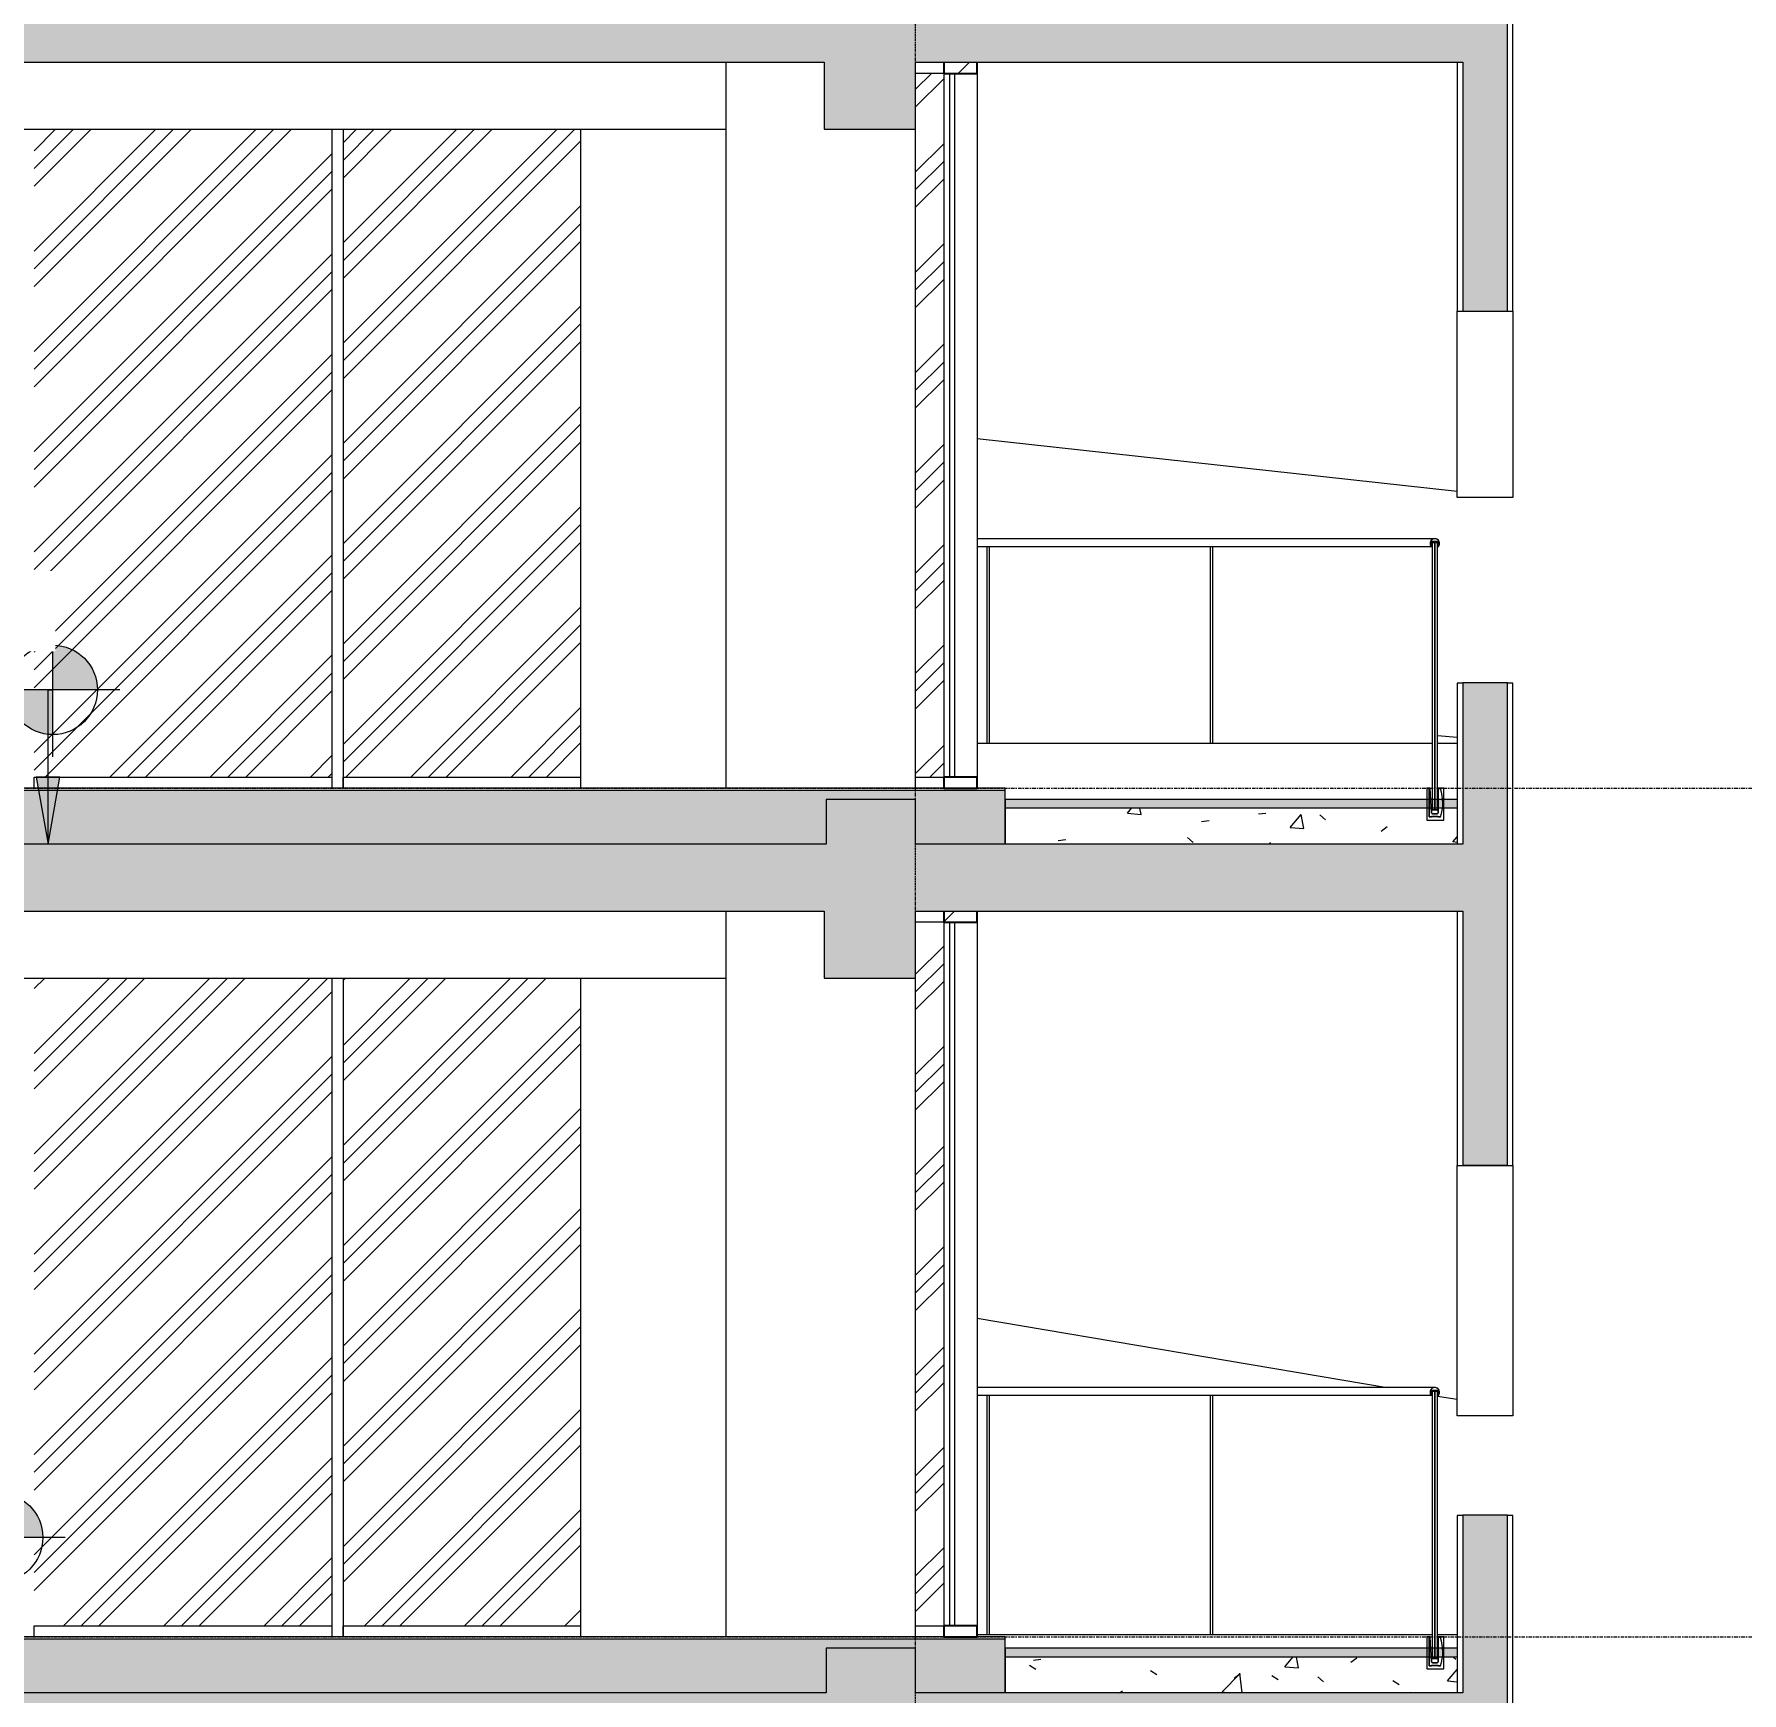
# Model space of a CAD drawing. Header units: millimetres. Extents: x 78096 to 288885, y -20632 to 149556.
# Drawn here: x 237788 to 245434, y 130450 to 137876 of the extents above; entities that cross this region are included whole.
import ezdxf

# ---------------------------------------------------------------- set-up
doc = ezdxf.new("R2010")
doc.units = ezdxf.units.MM
doc.linetypes.add('Centre', pattern=[31.75, 6.35, -4.7625, 15.875, -4.7625])
doc.linetypes.add('Grid Line', pattern=[22.225, 12.7, -3.175, 3.175, -3.175])
for name, color, linetype, lineweight in [('A-DETL', 90, 'Continuous', 9), ('A-DETL-GENF', 92, 'Continuous', 9), ('A-FLOR', 192, 'Continuous', 9), ('A-FLOR-FNSH', 192, 'Continuous', 35), ('A-FLOR-HRAL', 11, 'Continuous', 9), ('A-FLOR-LEVL', 51, 'Continuous', 9), ('A-FLOR-MCUT', 51, 'Continuous', 9), ('A-FLOR-PATT', 8, 'Continuous', 35), ('A-GLAZ-CURT', 52, 'Continuous', 9), ('A-GLAZ-CWMG', 51, 'Continuous', 9), ('A-WALL', 113, 'Continuous', 9), ('A-WALL-FNSH', 113, 'Continuous', 25), ('A-WALL-PATT', 111, 'Continuous', 25), ('G-ANNO-DIMS', 111, 'Continuous', 9), ('I-WALL', 2, 'Continuous', 9), ('S-BEAM', 12, 'Continuous', 9), ('S-COLS', 52, 'Continuous', 9), ('S-GRID', 1, 'Continuous', 9)]:
    doc.layers.add(name, color=color, linetype=linetype, lineweight=lineweight)
doc.styles.add('Arial_5', font='arial.ttf', dxfattribs={"height": 240})
pattern_1 = [(45, (5066.1, 117385), (-224.5064, 224.5064), []), (45, (5145.46, 117385), (0, 449.013), []), (45, (4986.7, 117385), (0, 449.013), [])]
pattern_2 = [(0, (230762.54, 117385), (812.8, 203.2), [33.528, -576.072, 33.528, -576.072, -3251.2]), (0, (230762.54, 117385), (812.8, 203.2), [-1219.2, 33.528, -1185.672, 33.528, -576.072, -1422.4]), (0, (230762.54, 117385), (812.8, 203.2), [-3048, 33.528, -372.872, 33.528, -982.472]), (120, (231067.34, 117486.6), (-582.3764, 602.3054), [33.528, -576.072, 33.528, -3827.272]), (120, (231067.34, 117486.6), (-582.3764, 602.3054), [-643.128, -576.072, 33.528, -1185.672, -2032]), (120, (231067.34, 117486.6), (-582.3764, 602.3054), [-2438.4, 33.528, -576.072, 33.528, -1388.872]), (120, (231067.34, 117486.6), (-582.3764, 602.3054), [-3081.528, -372.872, 33.528, -982.472]), (240, (231168.94, 117893), (-230.4236, -805.5054), [33.528, -576.072, 33.528, -3827.272]), (240, (231168.94, 117893), (-230.4236, -805.5054), [-643.128, -576.072, 33.528, -1185.672, -2032]), (240, (231168.94, 117893), (-230.4236, -805.5054), [-2438.4, 33.528, -576.072, 33.528, -1388.872]), (240, (231168.94, 117893), (-230.4236, -805.5054), [-3081.528, -372.872, 33.528, -982.472])]
pattern_3 = [(50, (230762.54, 117385), (728.737, -63.756), [76.2, -838.2]), (355, (230762.54, 117385), (-140.972, 764.228), [60.96, -670.56]), (100.451, (230823.3, 117379.7), (587.77, 700.467), [64.76, -712.36]), (46.184, (230762.5, 117588.2), (1084.316, -168.17), [114.3, -1257.3]), (96.636, (230852.9, 117574.2), (949.61, 989.71), [97.14, -1068.54]), (351.184, (230762.5, 117588.2), (949.62, 989.7), [91.44, -1005.84]), (21, (230864.14, 117537.4), (606.458, -409.06), [76.2, -838.2]), (326, (230864.14, 117537.4), (247.208, 736.753), [60.96, -670.56]), (71.451, (230914.7, 117503.3), (853.668, 327.685), [64.76, -712.36]), (37.5, (230762.54, 117385), (12.3547, 338.2201), [33.528, -628.904, 33.528, -647.192, -673.1]), (37.5, (230762.54, 117385), (12.3547, 338.2201), [-1343.152, 33.528, -639.572]), (7.5, (230762.54, 117385), (267.279, 400.722), [33.528, -354.584, 33.528, -613.664, -256.54]), (7.5, (230762.54, 117385), (267.279, 400.722), [-1035.304, 33.528, -223.012]), (327.5, (230535.98, 117385), (542.3633, -22.9153), [33.528, -220.472, 33.528, -758.952, -1051.56]), (327.5, (230535.98, 117385), (542.3633, -22.9153), [-1046.48, 33.528, -1018.032]), (317.5, (230434.38, 117385), (592.517, 101.707), [33.528, -296.672, 33.528, -492.76, -746.76]), (317.5, (230434.38, 117385), (592.517, 101.707), [-856.488, 33.528, -713.232])]
pattern_4 = [(45, (5066.1, 117385), (-169.7056, 169.7056), [])]

# ---------------------------------------------------------------- blocks, each defined once
blk = doc.blocks.new('System Panel - Glazed-4387312-TOMH A-A')
at = {"layer": 'A-GLAZ-CURT', "lineweight": 18}
for p, q in [((16214.3, 99700), (16189.3, 99700)), ((16189.3, 99700), (16189.3, 96550)), ((16214.3, 96550), (16214.3, 99700)), ((16189.3, 96550), (16214.3, 96550))]:
    blk.add_line(p, q, dxfattribs=at)
blk = doc.blocks.new('Rectangular Mullion - 50 x 150mm ALUMINIUM-V91-TOMH A-A')
at = {"layer": 'A-GLAZ-CWMG', "lineweight": 25}
for p, q in [((16313.8, 130750), (16163.8, 130750)), ((16163.8, 130750), (16163.8, 130700)), ((16163.8, 130700), (16313.8, 130700)), ((16313.8, 130700), (16313.8, 130750))]:
    blk.add_line(p, q, dxfattribs=at)
blk = doc.blocks.new('Rectangular Mullion - 50 x 150mm ALUMINIUM-4375750-TOMH A-A')
at = {"layer": 'A-GLAZ-CWMG'}
for p, q in [((16163.8, 99700), (16163.8, 96550)), ((16313.8, 99700), (16313.8, 96550))]:
    blk.add_line(p, q, dxfattribs=at)
blk = doc.blocks.new('System Panel - Glazed-V92-TOMH A-A')
at = {"layer": 'A-GLAZ-CURT'}
h = blk.add_hatch(dxfattribs=at)
h.set_pattern_fill('FP_4', color=9, style=0, pattern_type=2)
h.set_pattern_definition(pattern_1)
h.paths.add_polyline_path([(16163.8, 130750), (16163.8, 133900), (16037.9, 133900), (16037.9, 130750)])
blk = doc.blocks.new('System Panel - Glazed-V93-TOMH A-A')
at = {"layer": 'A-GLAZ-CURT'}
h = blk.add_hatch(dxfattribs=at)
h.set_pattern_fill('FP_4', color=9, style=0, pattern_type=2)
h.set_pattern_definition(pattern_1)
h.paths.add_polyline_path([(13538.6, 130750), (14537.9, 130750), (14537.9, 133650), (13474.3, 133650), (13474.3, 130750)])
blk = doc.blocks.new('System Panel - Glazed-V94-TOMH A-A')
at = {"layer": 'A-GLAZ-CURT'}
h = blk.add_hatch(dxfattribs=at)
h.set_pattern_fill('FP_4', color=9, style=0, pattern_type=2)
h.set_pattern_definition(pattern_1)
h.paths.add_polyline_path([(12091.1, 130750), (13424.3, 130750), (13424.3, 133650), (12091.1, 133650), (12091.1, 131245.4)])
blk = doc.blocks.new('Rectangular Mullion - 50 x 150mm ALUMINIUM-4387287-TOMH A-A')
at = {"layer": 'A-GLAZ-CWMG'}
blk.add_line((16037.9, 96550), (16163.8, 96550), dxfattribs=at)
blk = doc.blocks.new('Rectangular Mullion - 50 x 150mm ALUMINIUM-4387288-TOMH A-A')
at = {"layer": 'A-GLAZ-CWMG'}
for p, q in [((13474.3, 96500), (13474.3, 96550)), ((13474.3, 96550), (14537.9, 96550))]:
    blk.add_line(p, q, dxfattribs=at)
blk = doc.blocks.new('Rectangular Mullion - 50 x 150mm ALUMINIUM-V13-TOMH A-A')
at = {"layer": 'A-GLAZ-CWMG'}
for p, q in [((12091.1, 96500), (12091.1, 96550)), ((12091.1, 96550), (13424.3, 96550)), ((13424.3, 96550), (13424.3, 96500))]:
    blk.add_line(p, q, dxfattribs=at)
blk = doc.blocks.new('Rectangular Mullion - 50 x 150mm ALUMINIUM-V14-TOMH A-A')
at = {"layer": 'A-GLAZ-CWMG'}
for p, q in [((13424.3, 99450), (13424.3, 96500)), ((13474.3, 99450), (13474.3, 96500))]:
    blk.add_line(p, q, dxfattribs=at)
blk = doc.blocks.new('Rectangular Mullion - 50 x 150mm ALUMINIUM-V100-TOMH A-A')
at = {"layer": 'A-GLAZ-CWMG', "lineweight": 25}
for p, q in [((16313.8, 134550), (16163.8, 134550)), ((16163.8, 134550), (16163.8, 134500)), ((16313.8, 134500), (16313.8, 134550)), ((16163.8, 134500), (16313.8, 134500))]:
    blk.add_line(p, q, dxfattribs=at)
blk = doc.blocks.new('System Panel - Glazed-V101-TOMH A-A')
at = {"layer": 'A-GLAZ-CURT'}
h = blk.add_hatch(dxfattribs=at)
h.set_pattern_fill('FP_4', color=9, style=0, pattern_type=2)
h.set_pattern_definition(pattern_1)
h.paths.add_polyline_path([(16163.8, 134550), (16163.8, 137700), (16037.9, 137700), (16037.9, 134550)])
blk = doc.blocks.new('System Panel - Glazed-V102-TOMH A-A')
at = {"layer": 'A-GLAZ-CURT'}
h = blk.add_hatch(dxfattribs=at)
h.set_pattern_fill('FP_4', color=9, style=0, pattern_type=2)
h.set_pattern_definition(pattern_1)
h.paths.add_polyline_path([(14537.9, 134550), (14537.9, 137450), (13474.3, 137450), (13474.3, 134550), (14345.9, 134550)])
blk = doc.blocks.new('System Panel - Glazed-V103-TOMH A-A')
at = {"layer": 'A-GLAZ-CURT'}
h = blk.add_hatch(dxfattribs=at)
h.set_pattern_fill('FP_4', color=9, style=0, pattern_type=2)
h.set_pattern_definition(pattern_1)
h.paths.add_polyline_path([(13424.3, 134550), (13424.3, 137450), (12091.1, 137450), (12091.1, 134550), (13135, 134550)])
blk = doc.blocks.new('Rectangular Mullion - 50 x 150mm ALUMINIUM-V117-TOMH A-A')
at = {"layer": 'A-GLAZ-CWMG'}
h = blk.add_hatch(dxfattribs=at)
h.set_pattern_fill('FP_6', color=256, style=0, pattern_type=2)
h.set_pattern_definition(pattern_4)
h.paths.add_polyline_path([(16313.8, 133900), (16313.8, 133950), (16163.8, 133950), (16163.8, 133900)])
at = {"layer": 'A-GLAZ-CWMG', "lineweight": 25}
for p, q in [((16163.8, 133950), (16163.8, 133900)), ((16163.8, 133900), (16313.8, 133900)), ((16313.8, 133900), (16313.8, 133950))]:
    blk.add_line(p, q, dxfattribs=at)
blk = doc.blocks.new('Rectangular Mullion - 50 x 150mm ALUMINIUM-4387290-TOMH A-A')
at = {"layer": 'A-GLAZ-CWMG'}
blk.add_line((16163.8, 103500), (16037.9, 103500), dxfattribs=at)
blk = doc.blocks.new('Rectangular Mullion - 50 x 150mm ALUMINIUM-V118-TOMH A-A')
at = {"layer": 'A-GLAZ-CWMG'}
h = blk.add_hatch(dxfattribs=at)
h.set_pattern_fill('FP_6', color=256, style=0, pattern_type=2)
h.set_pattern_definition(pattern_4)
h.paths.add_polyline_path([(16313.8, 137700), (16313.8, 137750), (16163.8, 137750), (16163.8, 137700)])
at = {"layer": 'A-GLAZ-CWMG', "lineweight": 25}
for p, q in [((16163.8, 137750), (16163.8, 137700)), ((16313.8, 137700), (16313.8, 137750)), ((16163.8, 137700), (16313.8, 137700))]:
    blk.add_line(p, q, dxfattribs=at)
blk = doc.blocks.new('Direct Shape - Basic Wall_500 mm_8361574-4474120-TOMH A-A')
at = {"layer": 'A-WALL', "lineweight": 18}
for p, q in [((14537.9, 137450), (14537.9, 134500)), ((14537.9, 133650), (14537.9, 130700))]:
    blk.add_line(p, q, dxfattribs=at)
blk = doc.blocks.new('Direct Shape - The_HUB-4475815-TOMH A-A')
at = {"layer": 'S-BEAM'}
blk.add_line((4413, 133650), (15187.9, 133650), dxfattribs=at)
blk = doc.blocks.new('Direct Shape - M_Concrete-Rectangular Beam_70x70_8398705-4474834-TOMH A-A')
blk.add_blockref('Direct Shape - The_HUB-4475815-TOMH A-A', (0, 0))
blk = doc.blocks.new('Direct Shape - Floor_300mm_8390652-4474913-TOMH A-A')
at = {"layer": 'A-FLOR', "lineweight": 18}
blk.add_line((18688, 133950), (18688, 134250), dxfattribs=at)
blk = doc.blocks.new('Direct Shape - The_HUB-4475868-TOMH A-A')
at = {"layer": 'S-BEAM'}
blk.add_line((4413, 137450), (15187.9, 137450), dxfattribs=at)
blk = doc.blocks.new('Direct Shape - M_Concrete-Rectangular Beam_70x70_8399594-4475040-TOMH A-A')
blk.add_blockref('Direct Shape - The_HUB-4475868-TOMH A-A', (0, 0))
blk = doc.blocks.new('Direct Shape - Floor_300mm_8391774-4475117-TOMH A-A')
at = {"layer": 'A-FLOR', "lineweight": 18}
blk.add_line((18688, 137750), (18688, 138050), dxfattribs=at)
blk = doc.blocks.new('Railing - 25 mm-V209-TOMH A-A')
at = {"layer": 'A-FLOR-HRAL'}
for p, q in [((17357.9, 115510), (17357.9, 116581.9)), ((17367.9, 116581.9), (17367.9, 115510))]:
    blk.add_line(p, q, dxfattribs=at)
blk = doc.blocks.new('Railing - Railing-4663646-TOMH A-A')
at = {"layer": 'A-FLOR-HRAL'}
for p, q in [((18362.9, 131817), (16313.8, 131817)), ((16313.8, 131781.9), (18346.7, 131781.9)), ((18345.1, 131804), (18343.5, 131804)), ((18347.8, 131782), (18348, 131782)), ((18379, 131781.9), (18375.5, 131781.9)), ((18376.4, 131782), (18376.5, 131782)), ((18379.2, 131781.9), (18379, 131781.9)), ((18326.6, 130700), (18326.4, 130700)), ((18338.7, 130700), (18338.9, 130700)), ((18376.4, 130696), (18376.6, 130696)), ((18376.4, 130694), (18376.6, 130694)), ((18378.2, 130698), (18378.4, 130698)), ((18378.2, 130694), (18378.4, 130694)), ((18378.9, 130700), (18378.7, 130700)), ((18381.7, 130698), (18381.8, 130698)), ((18381.7, 130696), (18381.8, 130696)), ((18384, 130700), (18384.2, 130700))]:
    blk.add_line(p, q, dxfattribs=at)
at = {"layer": 'A-FLOR-HRAL', "lineweight": 18}
for p, q in [((18346.9, 131781.9), (18346.9, 131802.5)), ((18347.1, 131803.2), (18347.1, 131783)), ((18378.2, 131804), (18347.9, 131804)), ((18348, 131782), (18349.6, 131782)), ((18348.4, 131804), (18377.7, 131804)), ((18362.6, 131800), (18350.6, 131800)), ((18350.6, 131800), (18350.6, 130603)), ((18350.6, 131785), (18350.6, 131800)), ((18350.6, 131800), (18375.6, 131800)), ((18350.6, 131783), (18350.6, 131785)), ((18363.6, 131800), (18362.6, 131800)), ((18362.6, 131800), (18362.6, 131799.2)), ((18362.6, 130604), (18362.6, 131800)), ((18362.6, 131799.2), (18363.6, 131799.2)), ((18363.6, 131799.2), (18363.6, 131800)), ((18375.6, 131800), (18363.6, 131800)), ((18363.6, 131800), (18363.6, 130604)), ((18375.6, 130603), (18375.6, 131800)), ((18375.6, 131800), (18375.6, 131785)), ((18375.6, 131785), (18375.6, 131783)), ((18376.5, 131782), (18378.1, 131782)), ((18379.1, 131783), (18379.1, 131803.2)), ((18379.2, 131802.5), (18379.2, 131781.9)), ((18326.6, 130700), (18326.6, 130557.2)), ((18338.9, 130700), (18326.6, 130700)), ((18337.9, 130700), (18337.9, 130571)), ((18342.9, 130700), (18337.9, 130700)), ((18337.9, 130571.5), (18337.9, 130699)), ((18347.7, 130589.3), (18342.9, 130700)), ((18381.8, 130696), (18376.6, 130696)), ((18376.6, 130696), (18376.6, 130694)), ((18376.6, 130694), (18378.4, 130694)), ((18378.4, 130699.5), (18378.4, 130698)), ((18378.4, 130698), (18381.8, 130698)), ((18378.4, 130694), (18378.4, 130589.5)), ((18384.2, 130700), (18378.9, 130700)), ((18381.8, 130698), (18381.8, 130696)), ((18403.4, 130700), (18384.2, 130700)), ((18403.4, 130557.2), (18403.4, 130700)), ((18326.6, 130557.2), (18403.4, 130557.2)), ((18337.9, 130571), (18348.1, 130571)), ((18347.6, 130571), (18338.4, 130571)), ((18378.4, 130603), (18347.7, 130603)), ((18347.7, 130603), (18347.7, 130589.5)), ((18348.1, 130571), (18348.1, 130573)), ((18348.1, 130573), (18378.1, 130573)), ((18348.1, 130572.5), (18348.1, 130571.5)), ((18377.6, 130573), (18348.6, 130573)), ((18350.6, 130603), (18375.6, 130603)), ((18352.2, 130585), (18373.9, 130585)), ((18373.9, 130585), (18352.2, 130585)), ((18363.6, 130604), (18362.6, 130604)), ((18378.1, 130573), (18378.1, 130571)), ((18378.1, 130571.5), (18378.1, 130572.5)), ((18378.1, 130571), (18388.2, 130571)), ((18378.4, 130589.5), (18378.4, 130603)), ((18388.1, 130571), (18378.6, 130571))]:
    blk.add_line(p, q, dxfattribs=at)
for centre, radius, start, end in [((18363.1, 131795.7), 21.3, 90, 220.5358), ((18348.4, 131802.5), 1.5, 90, 180), ((18347.9, 131803.2), 0.85, 90, 180), ((18348, 131783), 0.951, 180, 270), ((18349.6, 131783), 0.972, 270, 360), ((18363.1, 131795.7), 21.3, 319.4642, 90), ((18376.5, 131783), 0.972, 180, 270), ((18377.7, 131802.5), 1.5, 0, 90), ((18378.1, 131783), 0.951, 270, 0), ((18378.2, 131803.2), 0.85, 0, 90), ((18338.9, 130699), 1, 90, 180), ((18378.9, 130699.5), 0.5, 90, 180), ((18384.2, 130696), 4, 19.5039, 90), ((18384.2, 130696), 4, 19.5039, 90), ((18208.9, 130633.9), 190, 340.66732, 19.5039), ((18208.9, 130633.9), 190, 340.66732, 19.5039), ((18338.4, 130571.5), 0.5, 180, 270), ((18347.6, 130571.5), 0.5, 270, 360), ((18352.2, 130589.5), 4.5, 180, 270), ((18352.2, 130589.5), 4.5, 182.5, 270), ((18348.6, 130572.5), 0.5, 90, 180), ((18373.9, 130589.5), 4.5, 270, 360), ((18373.9, 130589.5), 4.5, 270, 360), ((18377.6, 130572.5), 0.5, 0, 90), ((18378.6, 130571.5), 0.5, 180, 270)]:
    blk.add_arc(centre, radius, start, end, dxfattribs=at)
at = {"layer": 'A-FLOR-HRAL'}
for points, knots in [([(18362.9, 131817), (18361.1, 131817), (18358.4, 131816.7), (18355, 131815.5), (18353, 131814.6), (18351.4, 131813.7), (18349.9, 131812.6), (18348.6, 131811.5), (18347.3, 131810.2), (18346.1, 131808.9), (18344.8, 131807), (18343.5, 131804.7), (18342.2, 131801.3), (18341.4, 131796.9), (18341.8, 131791.5), (18343.6, 131786.3), (18345.6, 131783.3), (18346.7, 131781.9)], [0, 0, 0, 0, 0.111111, 0.166667, 0.222222, 0.25, 0.277778, 0.333333, 0.361111, 0.388889, 0.444444, 0.5, 0.555556, 0.666667, 0.777778, 0.888889, 1, 1, 1, 1]), ([(18346.9, 131782.7), (18346.9, 131782.6), (18347, 131782.5), (18347.1, 131782.3), (18347.2, 131782.2), (18347.4, 131782.1), (18347.5, 131782.1), (18347.6, 131782), (18347.8, 131782), (18347.8, 131782)], [0.1666667, 0.1666667, 0.1666667, 0.1666667, 0.3333333, 0.4583333, 0.5833333, 0.6666667, 0.75, 0.8333333, 1, 1, 1, 1]), ([(18349.4, 131782), (18349.5, 131782), (18349.6, 131782), (18349.8, 131782.1), (18349.9, 131782.1), (18350, 131782.2), (18350.2, 131782.3), (18350.3, 131782.5), (18350.4, 131782.7), (18350.4, 131782.9), (18350.4, 131783)], [0, 0, 0, 0, 0.166667, 0.25, 0.333333, 0.416667, 0.541667, 0.666667, 0.833333, 1, 1, 1, 1]), ([(18377.3, 131811.3), (18377.2, 131811.5), (18376.5, 131812), (18375.5, 131812.9), (18374.1, 131813.8), (18372.1, 131814.9), (18368.5, 131816.5), (18365.1, 131817), (18362.9, 131817)], [0.6716876, 0.6716876, 0.6716876, 0.6716876, 0.6875, 0.7222222, 0.7569444, 0.7916667, 0.8611111, 1, 1, 1, 1]), ([(18375.5, 131782.5), (18375.6, 131782.4), (18375.6, 131782.3), (18375.8, 131782.2), (18375.9, 131782.1), (18376, 131782.1), (18376.2, 131782), (18376.3, 131782), (18376.4, 131782)], [0.3333333, 0.3333333, 0.3333333, 0.3333333, 0.4583333, 0.5833333, 0.6666667, 0.75, 0.8333333, 1, 1, 1, 1]), ([(18384.1, 131797.4), (18383.9, 131799), (18383.4, 131801.7), (18382.2, 131804.8), (18381.1, 131806.7), (18379.9, 131808.6), (18378.7, 131810), (18377.8, 131810.9), (18377.7, 131811)], [0.3456418, 0.3456418, 0.3456418, 0.3456418, 0.4444444, 0.5138889, 0.5486111, 0.5833333, 0.6527778, 0.6612852, 0.6612852, 0.6612852, 0.6612852]), ([(18377.9, 131782), (18378, 131782), (18378.1, 131782), (18378.3, 131782.1), (18378.4, 131782.1), (18378.5, 131782.2), (18378.7, 131782.3), (18378.8, 131782.5), (18378.9, 131782.7), (18378.9, 131782.9), (18378.9, 131783)], [0, 0, 0, 0, 0.166667, 0.25, 0.333333, 0.416667, 0.541667, 0.666667, 0.833333, 1, 1, 1, 1]), ([(18379.4, 131782.4), (18380.4, 131783.7), (18382.3, 131786.5), (18383.9, 131791.3), (18384.2, 131794.6), (18384.1, 131796.2)], [0.0128265, 0.0128265, 0.0128265, 0.0128265, 0.1111111, 0.2222222, 0.3205032, 0.3205032, 0.3205032, 0.3205032])]:
    blk.add_open_spline(points, degree=3, knots=knots, dxfattribs=at)
for p in [(-1000, 15200), (0, 15200)]:
    blk.add_blockref('Railing - 25 mm-V209-TOMH A-A', p)
blk = doc.blocks.new('Railing - 25 mm-4663219-TOMH A-A')
at = {"layer": 'A-FLOR-HRAL'}
for p, q in [((17357.9, 96700), (17357.9, 97581.9)), ((17367.9, 97581.9), (17367.9, 96700))]:
    blk.add_line(p, q, dxfattribs=at)
blk = doc.blocks.new('Railing - Railing-4663684-TOMH A-A')
at = {"layer": 'A-FLOR-HRAL'}
for p, q in [((18362.9, 135617), (16313.8, 135617)), ((16313.8, 135581.9), (18346.7, 135581.9)), ((18345.1, 135604), (18343.5, 135604)), ((18347.8, 135582), (18348, 135582)), ((18379, 135581.9), (18375.5, 135581.9)), ((18376.4, 135582), (18376.5, 135582)), ((18379.2, 135581.9), (18379, 135581.9)), ((18326.6, 134500), (18326.4, 134500)), ((18338.7, 134500), (18338.9, 134500)), ((18376.4, 134496), (18376.6, 134496)), ((18376.4, 134494), (18376.6, 134494)), ((18378.2, 134498), (18378.4, 134498)), ((18378.2, 134494), (18378.4, 134494)), ((18378.9, 134500), (18378.7, 134500)), ((18381.7, 134498), (18381.8, 134498)), ((18381.7, 134496), (18381.8, 134496)), ((18384, 134500), (18384.2, 134500))]:
    blk.add_line(p, q, dxfattribs=at)
at = {"layer": 'A-FLOR-HRAL', "lineweight": 18}
for p, q in [((18346.9, 135581.9), (18346.9, 135602.5)), ((18347.1, 135603.2), (18347.1, 135583)), ((18378.2, 135604), (18347.9, 135604)), ((18348, 135582), (18349.6, 135582)), ((18348.4, 135604), (18377.7, 135604)), ((18362.6, 135600), (18350.6, 135600)), ((18350.6, 135600), (18350.6, 134403)), ((18350.6, 135585), (18350.6, 135600)), ((18350.6, 135600), (18375.6, 135600)), ((18350.6, 135583), (18350.6, 135585)), ((18363.6, 135600), (18362.6, 135600)), ((18362.6, 135600), (18362.6, 135599.2)), ((18362.6, 134404), (18362.6, 135600)), ((18362.6, 135599.2), (18363.6, 135599.2)), ((18363.6, 135599.2), (18363.6, 135600)), ((18375.6, 135600), (18363.6, 135600)), ((18363.6, 135600), (18363.6, 134404)), ((18375.6, 134403), (18375.6, 135600)), ((18375.6, 135600), (18375.6, 135585)), ((18375.6, 135585), (18375.6, 135583)), ((18376.5, 135582), (18378.1, 135582)), ((18379.1, 135583), (18379.1, 135603.2)), ((18379.2, 135602.5), (18379.2, 135581.9)), ((18326.6, 134500), (18326.6, 134357.2)), ((18338.9, 134500), (18326.6, 134500)), ((18337.9, 134500), (18337.9, 134371)), ((18342.9, 134500), (18337.9, 134500)), ((18337.9, 134371.5), (18337.9, 134499)), ((18347.7, 134389.3), (18342.9, 134500)), ((18381.8, 134496), (18376.6, 134496)), ((18376.6, 134496), (18376.6, 134494)), ((18376.6, 134494), (18378.4, 134494)), ((18378.4, 134499.5), (18378.4, 134498)), ((18378.4, 134498), (18381.8, 134498)), ((18378.4, 134494), (18378.4, 134389.5)), ((18384.2, 134500), (18378.9, 134500)), ((18381.8, 134498), (18381.8, 134496)), ((18403.4, 134500), (18384.2, 134500)), ((18403.4, 134357.2), (18403.4, 134500)), ((18326.6, 134357.2), (18403.4, 134357.2)), ((18337.9, 134371), (18348.1, 134371)), ((18347.6, 134371), (18338.4, 134371)), ((18378.4, 134403), (18347.7, 134403)), ((18347.7, 134403), (18347.7, 134389.5)), ((18348.1, 134371), (18348.1, 134373)), ((18348.1, 134373), (18378.1, 134373)), ((18348.1, 134372.5), (18348.1, 134371.5)), ((18377.6, 134373), (18348.6, 134373)), ((18350.6, 134403), (18375.6, 134403)), ((18352.2, 134385), (18373.9, 134385)), ((18373.9, 134385), (18352.2, 134385)), ((18363.6, 134404), (18362.6, 134404)), ((18378.1, 134373), (18378.1, 134371)), ((18378.1, 134371.5), (18378.1, 134372.5)), ((18378.1, 134371), (18388.2, 134371)), ((18378.4, 134389.5), (18378.4, 134403)), ((18388.1, 134371), (18378.6, 134371))]:
    blk.add_line(p, q, dxfattribs=at)
for centre, radius, start, end in [((18363.1, 135595.7), 21.3, 90, 220.5358), ((18348.4, 135602.5), 1.5, 90, 180), ((18347.9, 135603.2), 0.85, 90, 180), ((18348, 135583), 0.951, 180, 270), ((18349.6, 135583), 0.972, 270, 360), ((18363.1, 135595.7), 21.3, 319.4642, 90), ((18376.5, 135583), 0.972, 180, 270), ((18377.7, 135602.5), 1.5, 0, 90), ((18378.1, 135583), 0.951, 270, 360), ((18378.2, 135603.2), 0.85, 0, 90), ((18338.9, 134499), 1, 90, 180), ((18378.9, 134499.5), 0.5, 90, 180), ((18384.2, 134496), 4, 19.5039, 90), ((18384.2, 134496), 4, 19.5039, 90), ((18208.9, 134433.9), 190, 340.66732, 19.5039), ((18208.9, 134433.9), 190, 340.66732, 19.5039), ((18338.4, 134371.5), 0.5, 180, 270), ((18347.6, 134371.5), 0.5, 270, 360), ((18352.2, 134389.5), 4.5, 180, 270), ((18352.2, 134389.5), 4.5, 182.5, 270), ((18348.6, 134372.5), 0.5, 90, 180), ((18373.9, 134389.5), 4.5, 270, 360), ((18373.9, 134389.5), 4.5, 270, 360), ((18377.6, 134372.5), 0.5, 0, 90), ((18378.6, 134371.5), 0.5, 180, 270)]:
    blk.add_arc(centre, radius, start, end, dxfattribs=at)
at = {"layer": 'A-FLOR-HRAL'}
for points, knots in [([(18362.9, 135617), (18361.1, 135617), (18358.4, 135616.7), (18355, 135615.5), (18353, 135614.6), (18351.4, 135613.7), (18349.9, 135612.6), (18348.6, 135611.5), (18347.3, 135610.2), (18346.1, 135608.9), (18344.8, 135607), (18343.5, 135604.7), (18342.2, 135601.3), (18341.4, 135596.9), (18341.8, 135591.5), (18343.6, 135586.3), (18345.6, 135583.3), (18346.7, 135581.9)], [0, 0, 0, 0, 0.111111, 0.166667, 0.222222, 0.25, 0.277778, 0.333333, 0.361111, 0.388889, 0.444444, 0.5, 0.555556, 0.666667, 0.777778, 0.888889, 1, 1, 1, 1]), ([(18346.9, 135582.7), (18346.9, 135582.6), (18347, 135582.5), (18347.1, 135582.3), (18347.2, 135582.2), (18347.4, 135582.1), (18347.5, 135582.1), (18347.6, 135582), (18347.8, 135582), (18347.8, 135582)], [0.1666667, 0.1666667, 0.1666667, 0.1666667, 0.3333333, 0.4583333, 0.5833333, 0.6666667, 0.75, 0.8333333, 1, 1, 1, 1]), ([(18349.4, 135582), (18349.5, 135582), (18349.6, 135582), (18349.8, 135582.1), (18349.9, 135582.1), (18350, 135582.2), (18350.2, 135582.3), (18350.3, 135582.5), (18350.4, 135582.7), (18350.4, 135582.9), (18350.4, 135583)], [0, 0, 0, 0, 0.166667, 0.25, 0.333333, 0.416667, 0.541667, 0.666667, 0.833333, 1, 1, 1, 1]), ([(18377.3, 135611.3), (18377.2, 135611.5), (18376.5, 135612), (18375.5, 135612.9), (18374.1, 135613.8), (18372.1, 135614.9), (18368.5, 135616.5), (18365.1, 135617), (18362.9, 135617)], [0.6716876, 0.6716876, 0.6716876, 0.6716876, 0.6875, 0.7222222, 0.7569444, 0.7916667, 0.8611111, 1, 1, 1, 1]), ([(18375.5, 135582.5), (18375.6, 135582.4), (18375.6, 135582.3), (18375.8, 135582.2), (18375.9, 135582.1), (18376, 135582.1), (18376.2, 135582), (18376.3, 135582), (18376.4, 135582)], [0.3333333, 0.3333333, 0.3333333, 0.3333333, 0.4583333, 0.5833333, 0.6666667, 0.75, 0.8333333, 1, 1, 1, 1]), ([(18384.1, 135597.4), (18383.9, 135599), (18383.4, 135601.7), (18382.2, 135604.8), (18381.1, 135606.7), (18379.9, 135608.6), (18378.7, 135610), (18377.8, 135610.9), (18377.7, 135611)], [0.3456418, 0.3456418, 0.3456418, 0.3456418, 0.4444444, 0.5138889, 0.5486111, 0.5833333, 0.6527778, 0.6612852, 0.6612852, 0.6612852, 0.6612852]), ([(18377.9, 135582), (18378, 135582), (18378.1, 135582), (18378.3, 135582.1), (18378.4, 135582.1), (18378.5, 135582.2), (18378.7, 135582.3), (18378.8, 135582.5), (18378.9, 135582.7), (18378.9, 135582.9), (18378.9, 135583)], [0, 0, 0, 0, 0.166667, 0.25, 0.333333, 0.416667, 0.541667, 0.666667, 0.833333, 1, 1, 1, 1]), ([(18379.4, 135582.4), (18380.4, 135583.7), (18382.3, 135586.5), (18383.9, 135591.3), (18384.2, 135594.6), (18384.1, 135596.2)], [0.0128265, 0.0128265, 0.0128265, 0.0128265, 0.1111111, 0.2222222, 0.3205032, 0.3205032, 0.3205032, 0.3205032])]:
    blk.add_open_spline(points, degree=3, knots=knots, dxfattribs=at)
for p in [(-1000, 38000), (0, 38000)]:
    blk.add_blockref('Railing - 25 mm-4663219-TOMH A-A', p)
blk = doc.blocks.new('Spot Elevations - M_Spot Elevation - Target Filled-23738-TOMH A-A')
at = {"layer": 'G-ANNO-DIMS'}
h = blk.add_hatch(color=256, dxfattribs=at)
edge = h.paths.add_edge_path()
edge.add_line((24621.6, 83516.9), (24821.6, 83516.9))
edge.add_arc((24621.6, 83516.9), 200, 0, 90)
edge.add_line((24621.6, 83716.9), (24621.6, 83516.9))
h = blk.add_hatch(color=256, dxfattribs=at)
edge = h.paths.add_edge_path()
edge.add_line((24621.6, 83516.9), (24421.6, 83516.9))
edge.add_arc((24621.6, 83516.9), 200, 180, 270)
edge.add_line((24621.6, 83316.9), (24621.6, 83516.9))
for p, q in [((24621.6, 83216.9), (24621.6, 83816.9)), ((24921.6, 83516.9), (23221.6, 83516.9))]:
    blk.add_line(p, q, dxfattribs=at)
blk.add_circle((24621.6, 83516.9), 200, dxfattribs=at)

msp = doc.modelspace()

# ---------------------------------------------------------------- hatches: boundary and pattern name
at = {"layer": 'A-DETL-GENF'}
h = msp.add_hatch(dxfattribs=at)
h.set_pattern_fill('FP_7', color=50, style=0, pattern_type=2)
h.set_pattern_definition(pattern_3)
h.paths.add_polyline_path([(244384.346, 136635), (244384.346, 138557.592), (244184.346, 138557.592), (244184.346, 138050), (241734.387, 138050), (241734.387, 138250), (241334.387, 138250), (241334.387, 138050), (230084.458, 138050), (230084.458, 137750), (241324.621, 137750), (241324.621, 137450), (241734.387, 137450), (241734.387, 137750), (244184.346, 137750), (244184.346, 136635)])
h.paths.add_polyline_path([(212190.132, 137450), (212234.399, 137450), (212234.399, 137750), (217784.412, 137750), (217784.412, 138050), (212234.399, 138050), (212234.399, 138250), (211834.399, 138250), (211834.399, 138050), (207534.458, 138050), (207534.458, 138500), (207334.458, 138500), (207334.458, 137750), (211834.399, 137750), (211834.399, 137450)])
h.paths.add_polyline_path([(227584.412, 137750), (229484.553, 137750), (229484.553, 138050), (227584.412, 138050), (227584.412, 137840.097)])
h = msp.add_hatch(dxfattribs=at)
h.set_pattern_fill('FP_7', color=50, style=0, pattern_type=2)
h.set_pattern_definition(pattern_3)
h.paths.add_polyline_path([(244384.346, 132811.765), (244384.346, 134970.909), (244184.346, 134970.909), (244184.346, 134250), (241734.387, 134250), (241734.387, 134450), (241334.387, 134450), (241334.387, 134250), (230084.458, 134250), (230084.458, 133950), (241324.621, 133950), (241324.621, 133650), (241734.387, 133650), (241734.387, 133950), (244184.346, 133950), (244184.346, 132811.765)])
h.paths.add_polyline_path([(212190.132, 133650), (212234.399, 133650), (212234.399, 133950), (217784.412, 133950), (217784.412, 134250), (212234.399, 134250), (212234.399, 134450), (211834.399, 134450), (211834.399, 134250), (207534.458, 134250), (207534.458, 134700), (207334.458, 134700), (207334.458, 133950), (211834.399, 133950), (211834.399, 133650)])
h.paths.add_polyline_path([(227584.412, 133950), (229484.553, 133950), (229484.553, 134250), (227584.412, 134250), (227584.412, 134071.682)])
h.paths.add_polyline_path([(229684.27, 133950), (229684.458, 133950), (229684.27, 134071.682)])
h = msp.add_hatch(dxfattribs=at)
h.set_pattern_fill('FP_7', color=50, style=0, pattern_type=2)
h.set_pattern_definition(pattern_3)
h.paths.add_polyline_path([(244184.346, 128613.164), (244384.346, 128613.164), (244384.346, 131245.845), (244184.346, 131245.371), (244184.346, 130450), (241734.387, 130450), (241734.387, 130650), (241334.387, 130650), (241334.387, 130450), (230084.458, 130450), (230084.458, 130150), (241324.621, 130150), (241324.621, 129850), (241734.387, 129850), (241734.387, 130150), (244184.346, 130150), (244184.346, 128733.094)])
h.paths.add_polyline_path([(212190.132, 129850), (212234.399, 129850), (212234.399, 130150), (217784.412, 130150), (217784.412, 130450), (212234.399, 130450), (212234.399, 130650), (211834.399, 130650), (211834.399, 130450), (207534.458, 130450), (207534.458, 130900), (207334.458, 130900), (207334.458, 130150), (211834.399, 130150), (211834.399, 129850)])
h.paths.add_polyline_path([(227584.412, 130150), (229484.553, 130150), (229484.553, 130450), (227584.412, 130450), (227584.412, 130303.267)])
h.paths.add_polyline_path([(229684.27, 130150), (229684.458, 130150), (229684.27, 130303.267)])
at = {"layer": 'A-FLOR-PATT', "lineweight": 9}
h = msp.add_hatch(dxfattribs=at)
h.set_pattern_fill('FP_2', color=256, style=0, pattern_type=2)
h.set_pattern_definition(pattern_2)
h.paths.add_polyline_path([(229484.553, 134250), (229484.553, 134490), (227584.424, 134490), (227584.424, 134250), (229143.687, 134250)])
h.paths.add_polyline_path([(212234.399, 134250), (216484.346, 134250), (216484.346, 134490), (212034.345, 134490), (212034.345, 134450), (212234.399, 134450), (212234.399, 134260.85)])
h.paths.add_polyline_path([(242135.279, 134250), (242135.279, 134490), (230084.458, 134490), (230084.458, 134250), (241334.387, 134250), (241334.387, 134450), (241734.387, 134450), (241734.387, 134250), (242060.681, 134250)])
h.paths.add_polyline_path([(229684.27, 134250), (229684.458, 134250), (229684.27, 134385.716)])
h.paths.add_polyline_path([(216584.346, 134250), (217784.412, 134250.12), (217784.412, 134490), (216584.346, 134490), (216584.346, 134385.716)])
h.paths.add_polyline_path([(224384.412, 134250), (224384.412, 134490), (222834.424, 134490), (222834.424, 134250), (224299.814, 134250)])
h.paths.add_polyline_path([(218184.424, 134250), (218209.424, 134250), (218209.424, 134490), (218184.424, 134490), (218184.424, 134385.716)])
at = {"layer": 'A-FLOR-PATT'}
for points in [[(244078.961, 134410), (244159.346, 134410), (244159.346, 134450), (242135.279, 134450), (242135.279, 134410), (243675.305, 134410)], [(242135.279, 130610), (244159.346, 130610), (244159.346, 130650), (242135.279, 130650), (242135.279, 130617.302)]]:
    msp.add_hatch(color=256, dxfattribs=at).paths.add_polyline_path(points)
at = {"layer": 'A-FLOR-PATT', "lineweight": 9}
h = msp.add_hatch(dxfattribs=at)
h.set_pattern_fill('FP_7', color=256, style=0, pattern_type=2)
h.set_pattern_definition(pattern_3)
h.paths.add_polyline_path([(242135.279, 134250), (244159.346, 134250), (244159.346, 134410), (242135.279, 134410), (242135.279, 134385.716)])
h = msp.add_hatch(dxfattribs=at)
h.set_pattern_fill('FP_2', color=256, style=0, pattern_type=2)
h.set_pattern_definition(pattern_2)
h.paths.add_polyline_path([(235198.528, 130450), (241334.387, 130450), (241334.387, 130650), (241734.387, 130650), (241734.387, 130450), (242135.279, 130450), (242135.279, 130690), (230084.458, 130690), (230084.458, 130450), (234794.872, 130450)])
h.paths.add_polyline_path([(227932.718, 130450), (229484.553, 130450), (229484.553, 130690), (227584.424, 130690), (227584.424, 130450)])
h.paths.add_polyline_path([(212234.399, 130450), (216484.346, 130450), (216484.346, 130690), (212034.345, 130690), (212034.345, 130650), (212234.399, 130650), (212234.399, 130460.85)])
h.paths.add_polyline_path([(224384.412, 130450), (224384.412, 130690), (222834.424, 130690), (222834.424, 130450), (224299.814, 130450)])
h.paths.add_polyline_path([(229684.27, 130450), (229684.458, 130450), (229684.27, 130617.302)])
h.paths.add_polyline_path([(216584.346, 130450), (217784.412, 130450.003), (217784.412, 130690), (216584.346, 130690), (216584.346, 130617.302)])
h.paths.add_polyline_path([(218184.424, 130450), (218209.424, 130450), (218209.424, 130690), (218184.424, 130690), (218184.424, 130617.302)])
h = msp.add_hatch(dxfattribs=at)
h.set_pattern_fill('FP_7', color=256, style=0, pattern_type=2)
h.set_pattern_definition(pattern_3)
h.paths.add_polyline_path([(244078.961, 130450), (244159.346, 130450), (244159.346, 130610), (242135.279, 130610), (242135.279, 130450), (243675.305, 130450)])
at = {"layer": 'A-WALL-PATT', "lineweight": 9}
h = msp.add_hatch(dxfattribs=at)
h.set_pattern_fill('FP_7', color=256, style=0, pattern_type=2)
h.set_pattern_definition(pattern_3)
h.paths.add_polyline_path([(244384.346, 132810.762), (244384.17, 132811.765), (244184.346, 132810.762)])
at = {"layer": 'G-ANNO-DIMS'}
msp.add_hatch(color=256, dxfattribs=at).paths.add_polyline_path([(237849.734, 134250), (237902.632, 134550), (237796.836, 134550)])

# ---------------------------------------------------------------- linework, layer by layer
at = {"layer": 'A-DETL', "lineweight": 18}
for p, q in [((244384.346, 137750), (244384.346, 138050)), ((230084.458, 137750), (241324.621, 137750)), ((241324.621, 137750), (241324.621, 137450)), ((241734.387, 137750), (244184.346, 137750)), ((241734.387, 137450), (241734.387, 137750)), ((244184.346, 137750), (244184.346, 136635)), ((244384.346, 136635), (244384.346, 137750)), ((241324.621, 137450), (241734.387, 137450)), ((244184.346, 136635), (244384.346, 136635)), ((244384.346, 134970.909), (244184.346, 134970.909)), ((244184.346, 134970.909), (244184.346, 134250)), ((244384.346, 134250), (244384.346, 134970.909)), ((241734.387, 134450), (241334.387, 134450)), ((241334.387, 134450), (241334.387, 134250)), ((241734.387, 134250), (241734.387, 134450)), ((241334.387, 134250), (230084.458, 134250)), ((244184.346, 134250), (241734.387, 134250)), ((244384.346, 133950), (244384.346, 134250)), ((230084.458, 133950), (241324.621, 133950)), ((241324.621, 133950), (241324.621, 133650)), ((241734.387, 133950), (244184.346, 133950)), ((241734.387, 133650), (241734.387, 133950)), ((244184.346, 133950), (244184.346, 132811.765)), ((244384.346, 132811.765), (244384.346, 133950)), ((241324.621, 133650), (241734.387, 133650)), ((244184.346, 132811.765), (244384.346, 132811.765)), ((244384.346, 131245.845), (244184.346, 131245.845)), ((244184.346, 131245.845), (244184.346, 130450)), ((244384.346, 130450), (244384.346, 131245.845)), ((241734.387, 130650), (241334.387, 130650)), ((241334.387, 130650), (241334.387, 130450)), ((241734.387, 130450), (241734.387, 130650)), ((241334.387, 130450), (230084.458, 130450)), ((244184.346, 130450), (241734.387, 130450)), ((244384.346, 130150), (244384.346, 130450))]:
    msp.add_line(p, q, dxfattribs=at)
at = {"layer": 'A-FLOR-FNSH', "color": 7, "lineweight": 18}
for p, q in [((242135.279, 134500), (230084.458, 134500)), ((242135.279, 134250), (242135.279, 134500)), ((244159.346, 134450), (242135.279, 134450)), ((242135.279, 134450), (242135.279, 134250)), ((242135.279, 130700), (230084.458, 130700)), ((242135.279, 130450), (242135.279, 130700)), ((244159.346, 130650), (242135.279, 130650)), ((242135.279, 130650), (242135.279, 130450))]:
    msp.add_line(p, q, dxfattribs=at)
at = {"layer": 'A-FLOR-LEVL', "linetype": 'Centre'}
for p, q in [((192334.611, 134500), (278486.268, 134500)), ((192334.611, 130700), (278486.268, 130700))]:
    msp.add_line(p, q, dxfattribs=at)
at = {"layer": 'A-FLOR-MCUT', "lineweight": 18}
for p, q in [((242135.279, 134490), (230084.458, 134490)), ((244159.346, 134410), (242135.279, 134410)), ((242135.279, 130690), (230084.458, 130690)), ((244159.346, 130610), (242135.279, 130610))]:
    msp.add_line(p, q, dxfattribs=at)
at = {"layer": 'A-WALL', "lineweight": 18}
for p, q in [((244159.346, 135801.893), (244159.346, 136635.153)), ((244409.346, 136635.153), (244409.346, 135801.893)), ((244409.346, 135801.893), (244159.346, 135801.893)), ((244046.866, 134700), (242010.279, 134700)), ((244159.346, 134700), (244072.01, 134700)), ((244159.346, 131690.284), (244159.346, 132810.762)), ((244409.346, 132810.762), (244409.346, 131690.284)), ((244409.346, 131690.284), (244159.346, 131690.284)), ((244046.866, 130710), (242010.279, 130710)), ((244159.346, 130710), (244072.01, 130710))]:
    msp.add_line(p, q, dxfattribs=at)
at = {"layer": 'A-WALL', "color": 7, "lineweight": 18}
msp.add_line((244184.346, 132810.762), (244384.346, 132810.762), dxfattribs=at)
at = {"layer": 'A-WALL-FNSH', "color": 7, "lineweight": 18}
for p, q in [((244409.346, 136635.153), (244409.346, 138557.285)), ((244159.346, 137750), (244159.346, 136635.153)), ((244159.346, 136635.153), (244184.346, 136635.153)), ((244384.346, 136635.153), (244409.346, 136635.153)), ((244159.346, 134969.697), (244159.346, 134250)), ((244184.346, 134969.697), (244159.346, 134969.697)), ((244409.346, 134969.697), (244384.346, 134969.697)), ((244409.346, 132810.762), (244409.346, 134969.697)), ((244159.346, 133950), (244159.346, 132810.762)), ((244159.346, 132810.762), (244184.346, 132810.762)), ((244384.346, 132810.762), (244409.346, 132810.762)), ((244159.346, 131244.138), (244159.346, 130450)), ((244184.346, 131244.138), (244159.346, 131244.138)), ((244409.346, 131244.138), (244384.346, 131244.138)), ((244409.346, 128609.077), (244409.346, 131244.138))]:
    msp.add_line(p, q, dxfattribs=at)
at = {"layer": 'G-ANNO-DIMS'}
for p, q in [((237849.734, 134939.989), (237870.993, 134939.989)), ((237849.734, 134250), (237849.734, 134939.989)), ((237902.632, 134550), (237796.836, 134550)), ((237796.836, 134550), (237849.734, 134250)), ((237849.734, 134250), (237902.632, 134550))]:
    msp.add_line(p, q, dxfattribs=at)
at = {"layer": 'I-WALL', "lineweight": 18}
for p, q in [((242010.279, 136064.863), (244159.346, 135829.181)), ((244159.346, 134727.538), (244072.01, 134733.714)), ((242010.279, 132127.504), (243846.197, 131817)), ((244072.003, 131778.81), (244159.346, 131764.038))]:
    msp.add_line(p, q, dxfattribs=at)
at = {"layer": 'S-COLS'}
for p, q in [((240884.387, 137750), (240884.387, 134500)), ((241734.387, 134500), (241734.387, 137450)), ((240884.387, 133950), (240884.387, 130700)), ((241734.387, 130700), (241734.387, 133650))]:
    msp.add_line(p, q, dxfattribs=at)
at = {"layer": 'S-GRID', "linetype": 'Grid Line'}
msp.add_line((241734.458, 78125.107), (241734.458, 148256.175), dxfattribs=at)

# ---------------------------------------------------------------- block references
at = {"layer": 'A-FLOR', "lineweight": 18}
for name in ['Direct Shape - Floor_300mm_8391774-4475117-TOMH A-A', 'Direct Shape - Floor_300mm_8390652-4474913-TOMH A-A']:
    msp.add_blockref(name, (225696.455, 0), dxfattribs=at)
at = {"layer": 'A-FLOR-HRAL'}
for name in ['Railing - Railing-4663684-TOMH A-A', 'Railing - Railing-4663646-TOMH A-A']:
    msp.add_blockref(name, (225696.455, 0), dxfattribs=at)
at = {"layer": 'A-GLAZ-CURT'}
for name, p in [('System Panel - Glazed-V101-TOMH A-A', (225696.455, 0)), ('System Panel - Glazed-4387312-TOMH A-A', (225696.455, 38000)), ('System Panel - Glazed-V103-TOMH A-A', (225696.455, 0)), ('System Panel - Glazed-V102-TOMH A-A', (225696.455, 0)), ('System Panel - Glazed-V92-TOMH A-A', (225696.455, 0)), ('System Panel - Glazed-4387312-TOMH A-A', (225696.455, 34200)), ('System Panel - Glazed-V94-TOMH A-A', (225696.455, 0)), ('System Panel - Glazed-V93-TOMH A-A', (225696.455, 0))]:
    msp.add_blockref(name, p, dxfattribs=at)
at = {"layer": 'A-GLAZ-CWMG'}
for name, p in [('Rectangular Mullion - 50 x 150mm ALUMINIUM-V118-TOMH A-A', (225696.455, 0)), ('Rectangular Mullion - 50 x 150mm ALUMINIUM-4387290-TOMH A-A', (225696.455, 34200)), ('Rectangular Mullion - 50 x 150mm ALUMINIUM-4375750-TOMH A-A', (225696.455, 38000)), ('Rectangular Mullion - 50 x 150mm ALUMINIUM-V14-TOMH A-A', (225696.455, 38000)), ('Rectangular Mullion - 50 x 150mm ALUMINIUM-V13-TOMH A-A', (225696.455, 38000)), ('Rectangular Mullion - 50 x 150mm ALUMINIUM-4387288-TOMH A-A', (225696.455, 38000)), ('Rectangular Mullion - 50 x 150mm ALUMINIUM-4387287-TOMH A-A', (225696.455, 38000)), ('Rectangular Mullion - 50 x 150mm ALUMINIUM-V100-TOMH A-A', (225696.455, 0)), ('Rectangular Mullion - 50 x 150mm ALUMINIUM-4387290-TOMH A-A', (225696.455, 30400)), ('Rectangular Mullion - 50 x 150mm ALUMINIUM-V117-TOMH A-A', (225696.455, 0)), ('Rectangular Mullion - 50 x 150mm ALUMINIUM-4375750-TOMH A-A', (225696.455, 34200)), ('Rectangular Mullion - 50 x 150mm ALUMINIUM-V14-TOMH A-A', (225696.455, 34200)), ('Rectangular Mullion - 50 x 150mm ALUMINIUM-V13-TOMH A-A', (225696.455, 34200)), ('Rectangular Mullion - 50 x 150mm ALUMINIUM-4387288-TOMH A-A', (225696.455, 34200)), ('Rectangular Mullion - 50 x 150mm ALUMINIUM-4387287-TOMH A-A', (225696.455, 34200)), ('Rectangular Mullion - 50 x 150mm ALUMINIUM-V91-TOMH A-A', (225696.455, 0))]:
    msp.add_blockref(name, p, dxfattribs=at)
at = {"layer": 'A-WALL', "lineweight": 18}
msp.add_blockref('Direct Shape - Basic Wall_500 mm_8361574-4474120-TOMH A-A', (225696.455, 0), dxfattribs=at)
at = {"layer": 'G-ANNO-DIMS'}
for p in [(213249.417, 51423.068), (213004.94, 47628.371)]:
    msp.add_blockref('Spot Elevations - M_Spot Elevation - Target Filled-23738-TOMH A-A', p, dxfattribs=at)
at = {"layer": 'S-BEAM'}
for name in ['Direct Shape - M_Concrete-Rectangular Beam_70x70_8399594-4475040-TOMH A-A', 'Direct Shape - M_Concrete-Rectangular Beam_70x70_8398705-4474834-TOMH A-A']:
    msp.add_blockref(name, (225696.455, 0), dxfattribs=at)

# ---------------------------------------------------------------- next in the draw order: texts
at = {"layer": 'G-ANNO-DIMS', "insert": (236817.284, 135412.866), "char_height": 240, "width": 1004.89974, "attachment_point": 1, "line_spacing_factor": 0.941778, "style": 'Arial_5', "bg_fill": 3, "box_fill_scale": 1.25, "bg_fill_color": 256, "bg_fill_true_color": 13158600, "bg_fill_transparency": 0}
msp.add_mtext('69.75', dxfattribs=at)

doc.saveas('drawing.dxf')
